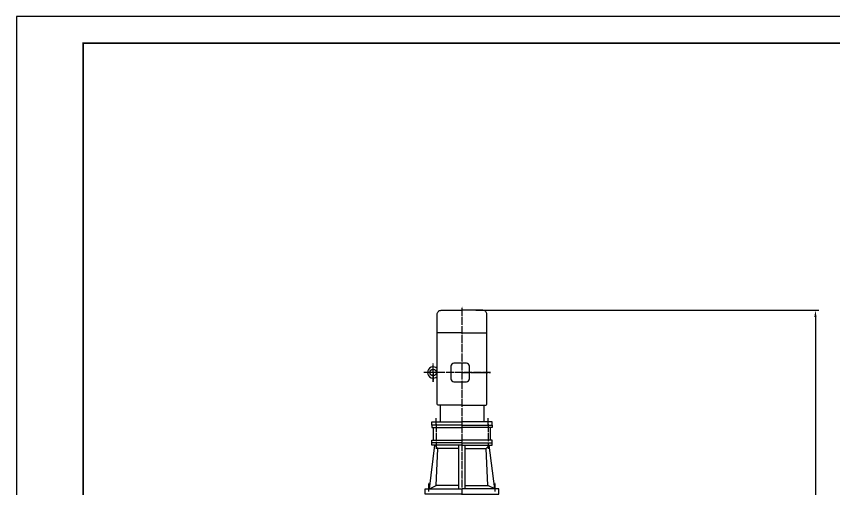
# Model space of a CAD drawing. Extents: x -14451 to -8511, y -379 to 8031.
# Drawn here: x -14451 to -11385, y 6259 to 8031 of the extents above; entities that cross this region are included whole.
import ezdxf

# ---------------------------------------------------------------- set-up
doc = ezdxf.new("R2010")
doc.units = 0
doc.header["$MEASUREMENT"] = 0
doc.linetypes.add('DASH30', pattern=[34, 30, -2, 0, -2])
doc.layers.get('0').update_dxf_attribs({"linetype": 'CONTINUOUS'})
doc.layers.get('DEFPOINTS').update_dxf_attribs({"linetype": 'CONTINUOUS'})
doc.layers.add('3轮廓', color=7, linetype='CONTINUOUS')
doc.layers.add('4文字标注', color=5, linetype='CONTINUOUS')
doc.styles.add('样式 2', font='ROMANS.shx', dxfattribs={"width": 0.75, "bigfont": 'hmhz.shx'})
doc.dimstyles.new('1-4 装配总图', dxfattribs={"dimscale": 4, "dimtxt": 3, "dimasz": 2.5, "dimexe": 1.25, "dimexo": 0, "dimgap": 1, "dimtad": 1, "dimdec": 0, "dimdsep": 46, "dimtxsty": '样式 2', "dimcen": 2.5, "dimclrd": 256, "dimclre": 256, "dimclrt": 256, "dimadec": 0, "dimazin": 0, "dimtfac": 1, "dimtdec": 0, "dimtmove": 0, "dimatfit": 1, "dimfxl": 1, "dimtfill": 1, "dimtfillclr": 256, "dimlwd": -1, "dimarcsym": 0})

# ---------------------------------------------------------------- blocks, each defined once
blk = doc.blocks.new('*D85')
at = {"layer": '3轮廓', "color": 5, "lineweight": -2}
for p, q in [((-12728.9, 6930.7), (-11444.2, 6930.7)), ((-13030, 3612.7), (-11444.2, 3612.7))]:
    blk.add_line(p, q, dxfattribs=at)
at = {"layer": '3轮廓', "color": 5}
blk.add_line((-11456.7, 6905.7), (-11456.7, 3637.7), dxfattribs=at)
for points in [[(-11452.5, 6905.7), (-11460.8, 6905.7), (-11456.7, 6930.7)], [(-11460.8, 3637.7), (-11452.5, 3637.7), (-11456.7, 3612.7)]]:
    blk.add_solid(points, dxfattribs=at)
at = {"layer": 'DEFPOINTS', "color": 0}
for p in [(-12728.9, 6930.7), (-13030, 3612.7), (-11456.7, 3612.7)]:
    blk.add_point(p, dxfattribs=at)
at = {"layer": '3轮廓', "color": 5, "insert": (-11481.7, 5271.7), "char_height": 30, "attachment_point": 5, "rotation": 90, "style": '样式 2'}
blk.add_mtext('~3450', dxfattribs=at)

msp = doc.modelspace()

# ---------------------------------------------------------------- linework, layer by layer
at = {"color": 3, "linetype": 'DASH30'}
for p, q in [((-12781.19301, 6500.72846), (-12781.19301, 6944.32846)), ((-12674.65968, 6697.88108), (-12923.99301, 6697.88108)), ((-12781.19301, 6697.88108), (-12674.65968, 6697.88108)), ((-12878.65968, 6500.72846), (-12878.65968, 6527.0218)), ((-12878.65968, 6504.35513), (-12878.65968, 6411.83513)), ((-12781.19301, 6198.92055), (-12781.19301, 6514.32846)), ((-12683.72635, 6500.72846), (-12683.72635, 6527.0218)), ((-12683.72635, 6504.35513), (-12683.72635, 6411.83513)), ((-12905.85968, 6252.4618), (-12905.85968, 6286.00846)), ((-12656.52635, 6252.4618), (-12656.52635, 6286.00846))]:
    msp.add_line(p, q, dxfattribs=at)
at = {"color": 7, "linetype": 'Continuous'}
for p, q in [((-12781.19301, 6846.16432), (-12874.12635, 6846.16432)), ((-12781.19301, 6846.16432), (-12688.25968, 6846.16432)), ((-12862.79301, 6575.33601), (-12862.79301, 6513.4218)), ((-12699.59301, 6575.33601), (-12699.59301, 6513.4218)), ((-12887.72635, 6444.0218), (-12887.72635, 6491.43513)), ((-12674.65968, 6444.0218), (-12674.65968, 6491.43513)), ((-12903.59301, 6262.43513), (-12883.41968, 6425.43513)), ((-12781.19301, 6434.72846), (-12894.52635, 6434.72846)), ((-12883.41968, 6425.43513), (-12871.49701, 6413.3538)), ((-12878.02501, 6274.51646), (-12871.49701, 6413.3538)), ((-12793.52368, 6413.3538), (-12871.49701, 6413.3538)), ((-12793.52368, 6262.43513), (-12793.52368, 6425.43513)), ((-12781.19301, 6434.72846), (-12667.85968, 6434.72846)), ((-12768.86235, 6262.43513), (-12768.86235, 6425.43513)), ((-12768.86235, 6413.3538), (-12690.88901, 6413.3538)), ((-12678.96635, 6425.43513), (-12690.88901, 6413.3538)), ((-12684.36101, 6274.51646), (-12690.88901, 6413.3538)), ((-12658.79301, 6262.43513), (-12678.96635, 6425.43513)), ((-12903.59301, 6262.43513), (-12878.02501, 6274.51646)), ((-12793.52368, 6274.51646), (-12878.02501, 6274.51646)), ((-12768.86235, 6274.51646), (-12684.36101, 6274.51646)), ((-12658.79301, 6262.43513), (-12684.36101, 6274.51646))]:
    msp.add_line(p, q, dxfattribs=at)
for points in [[(-12781.19301, 6575.33601), (-12868.45968, 6575.33601, -0.4142135624), (-12874.12635, 6581.00268), (-12874.12635, 6915.99513, -0.4142135624), (-12859.39301, 6930.72846), (-12781.19301, 6930.72846)], [(-12781.19301, 6575.33601), (-12693.92635, 6575.33601, 0.4142135624), (-12688.25968, 6581.00268), (-12688.25968, 6915.99513, 0.4142135624), (-12702.99301, 6930.72846), (-12781.19301, 6930.72846)]]:
    msp.add_lwpolyline(points, format="xyb", dxfattribs=at)
at = {"color": 3, "linetype": 'DASH30'}
msp.add_lwpolyline([(-12889.35835, 6697.88108), (-12889.35835, 6663.24641), (-12889.35835, 6732.51575)], dxfattribs=at)
at = {"color": 7, "linetype": 'Continuous'}
msp.add_lwpolyline([(-12781.19301, 6732.56108), (-12811.71141, 6732.56108, 0.4142135624), (-12822.80901, 6721.46348), (-12822.80901, 6674.29868, 0.4142135624), (-12811.71141, 6663.20108), (-12764.54661, 6663.20108, 0.4142135624), (-12753.44901, 6674.29868), (-12753.44901, 6721.46348, 0.4142135624), (-12764.54661, 6732.56108)], format="xyb", close=True, dxfattribs=at)
for points in [[(-12781.19301, 6500.72846), (-12894.52635, 6500.72846), (-12894.52635, 6513.4218), (-12781.19301, 6513.4218)], [(-12781.19301, 6500.72846), (-12667.85968, 6500.72846), (-12667.85968, 6513.4218), (-12781.19301, 6513.4218)], [(-12781.19301, 6500.72846), (-12894.52635, 6500.72846), (-12894.52635, 6491.43513), (-12781.19301, 6491.43513)], [(-12781.19301, 6500.72846), (-12667.85968, 6500.72846), (-12667.85968, 6491.43513), (-12781.19301, 6491.43513)], [(-12781.19301, 6425.43513), (-12894.52635, 6425.43513), (-12894.52635, 6444.0218), (-12781.19301, 6444.0218)], [(-12781.19301, 6425.43513), (-12667.85968, 6425.43513), (-12667.85968, 6444.0218), (-12781.19301, 6444.0218)], [(-12781.19301, 6242.48846), (-12919.45968, 6242.48846), (-12919.45968, 6262.43513), (-12781.19301, 6262.43513)], [(-12781.19301, 6242.48846), (-12642.92635, 6242.48846), (-12642.92635, 6262.43513), (-12781.19301, 6262.43513)]]:
    msp.add_lwpolyline(points, dxfattribs=at)
msp.add_circle((-12889.35835, 6697.88108), 11.77941, dxfattribs=at)
msp.add_arc((-12889.35835, 6697.88108), 21.03467, 43.60281897, 316.39718103, dxfattribs=at)
at = {"layer": '3轮廓'}
msp.add_lwpolyline([(-8611.28685, 7931.40926, 6, 6, 0), (-8611.28685, -278.59074, 6, 6, 0), (-14201.28685, -278.59074, 6, 6, 0), (-14201.28685, 7931.40926, 6, 6, 0), (-8611.28685, 7931.40926, 6, 6, 0), (-8611.28685, -278.59074, 0, 0, 0)], format="xyseb", dxfattribs=at)
at = {"layer": '4文字标注'}
msp.add_lwpolyline([(-8511.28685, -378.59074), (-8511.28685, 8031.40926), (-14451.28685, 8031.40926), (-14451.28685, -378.59074)], close=True, dxfattribs=at)

# ---------------------------------------------------------------- dimensions: what is measured, and where the dimension line sits
at = {"layer": '3轮廓'}
dim = msp.add_linear_dim(base=(-11456.68129, 3612.69542), p1=(-12728.89993, 6930.72846), p2=(-13029.96812, 3612.69542), angle=90, text='~3450', dimstyle='1-4 装配总图', override={"dimscale": 10, "dimclrd": 5, "dimclre": 5, "dimclrt": 5, "dimtfill": 0}, dxfattribs=at)
dim.commit()
dim.dimension.update_dxf_attribs({"geometry": '*D85', "text_midpoint": (-11481.68129, 5271.71194)})

doc.saveas('drawing.dxf')
